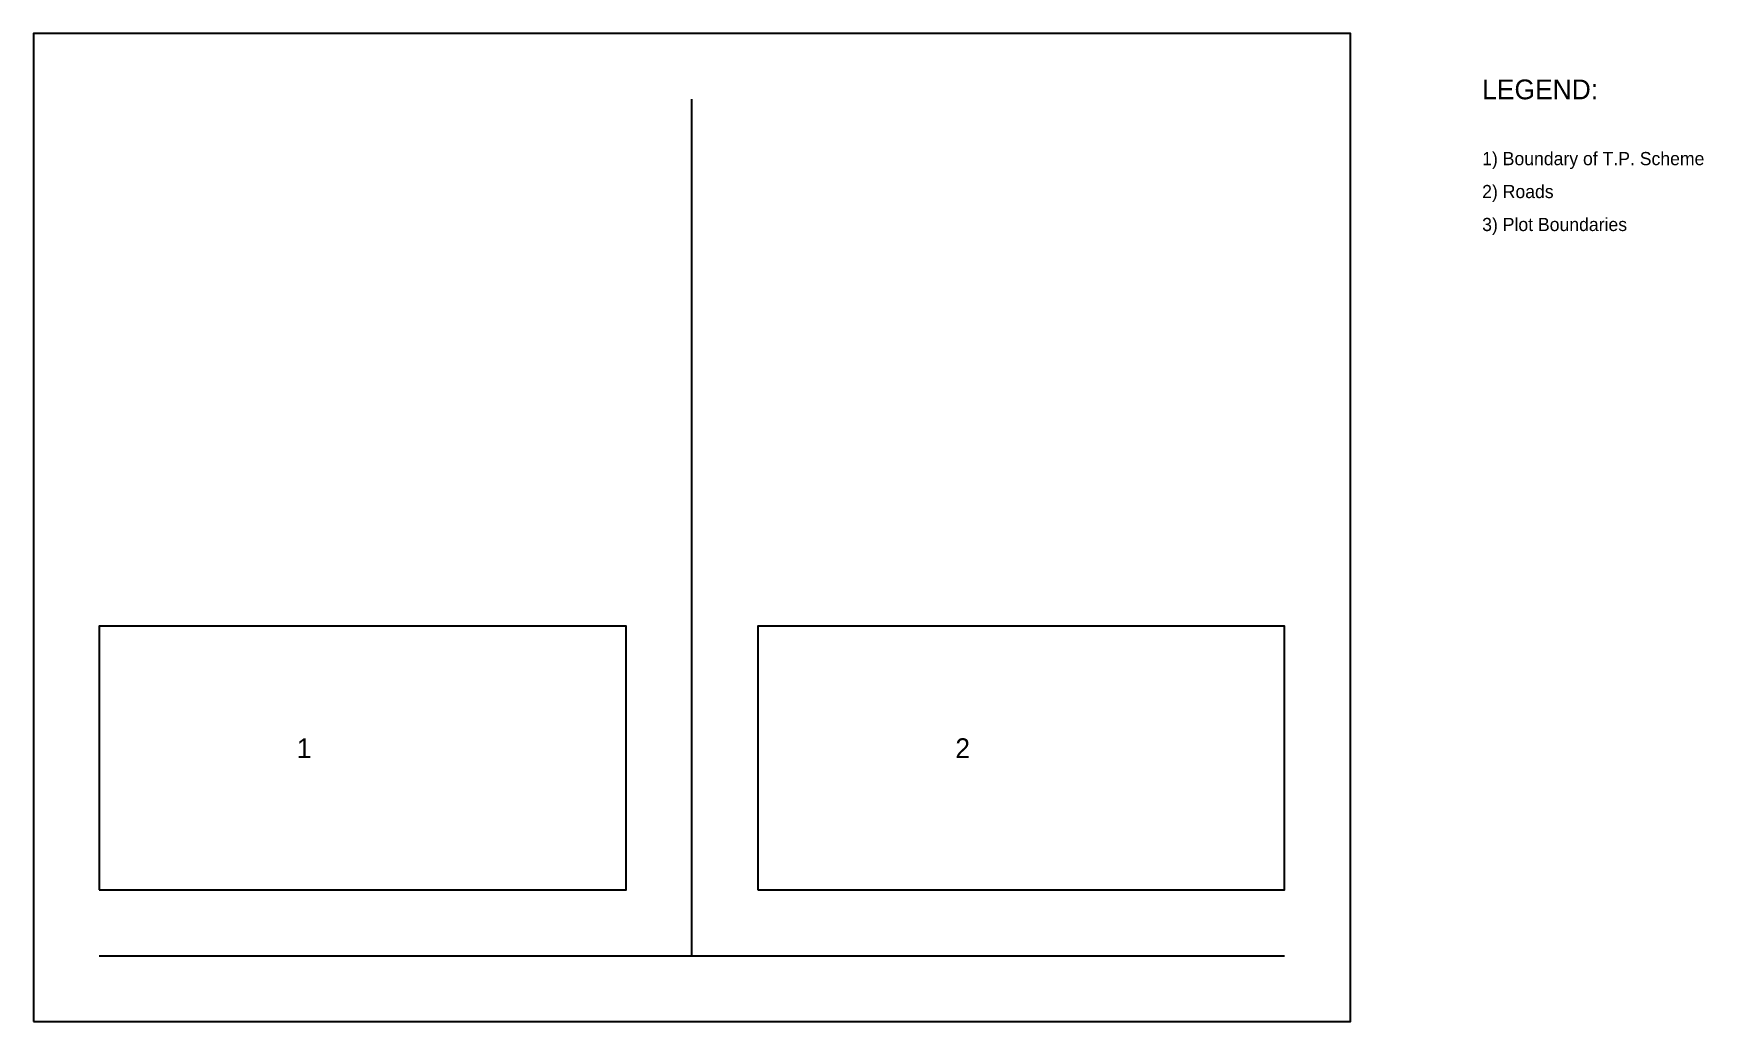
# Model space of a CAD drawing. Header units: metres. Extents: x 0 to 254, y 0 to 150.
import ezdxf

# ---------------------------------------------------------------- set-up
doc = ezdxf.new("R2010")
doc.units = ezdxf.units.M

msp = doc.modelspace()

# ---------------------------------------------------------------- linework, layer by layer
at = {"color": 6}
msp.add_lwpolyline([(0, 0), (200, 0), (200, 150), (0, 150), (0, 0)], close=True, dxfattribs=at)
at = {"color": 3}
msp.add_lwpolyline([(100, 10), (100, 140)], dxfattribs=at)
at = {"color": 2}
for points in [[(10, 20), (90, 20), (90, 60), (10, 60), (10, 20)], [(110, 20), (190, 20), (190, 60), (110, 60), (110, 20)]]:
    msp.add_lwpolyline(points, close=True, dxfattribs=at)
at = {"color": 6}
msp.add_lwpolyline([(10, 10), (190, 10)], dxfattribs=at)

# ---------------------------------------------------------------- texts
at = {"color": 5}
msp.add_text('LEGEND:', height=3, dxfattribs=at).set_placement((220, 140))
for s, p in [('1) Boundary of T.P. Scheme', (220, 130)), ('2) Roads', (220, 125)), ('3) Plot Boundaries', (220, 120))]:
    msp.add_text(s, height=2).set_placement(p)
at = {"color": 1}
for s, p in [('1', (40, 40)), ('2', (140, 40))]:
    msp.add_text(s, height=3, dxfattribs=at).set_placement(p)

doc.saveas('drawing.dxf')
